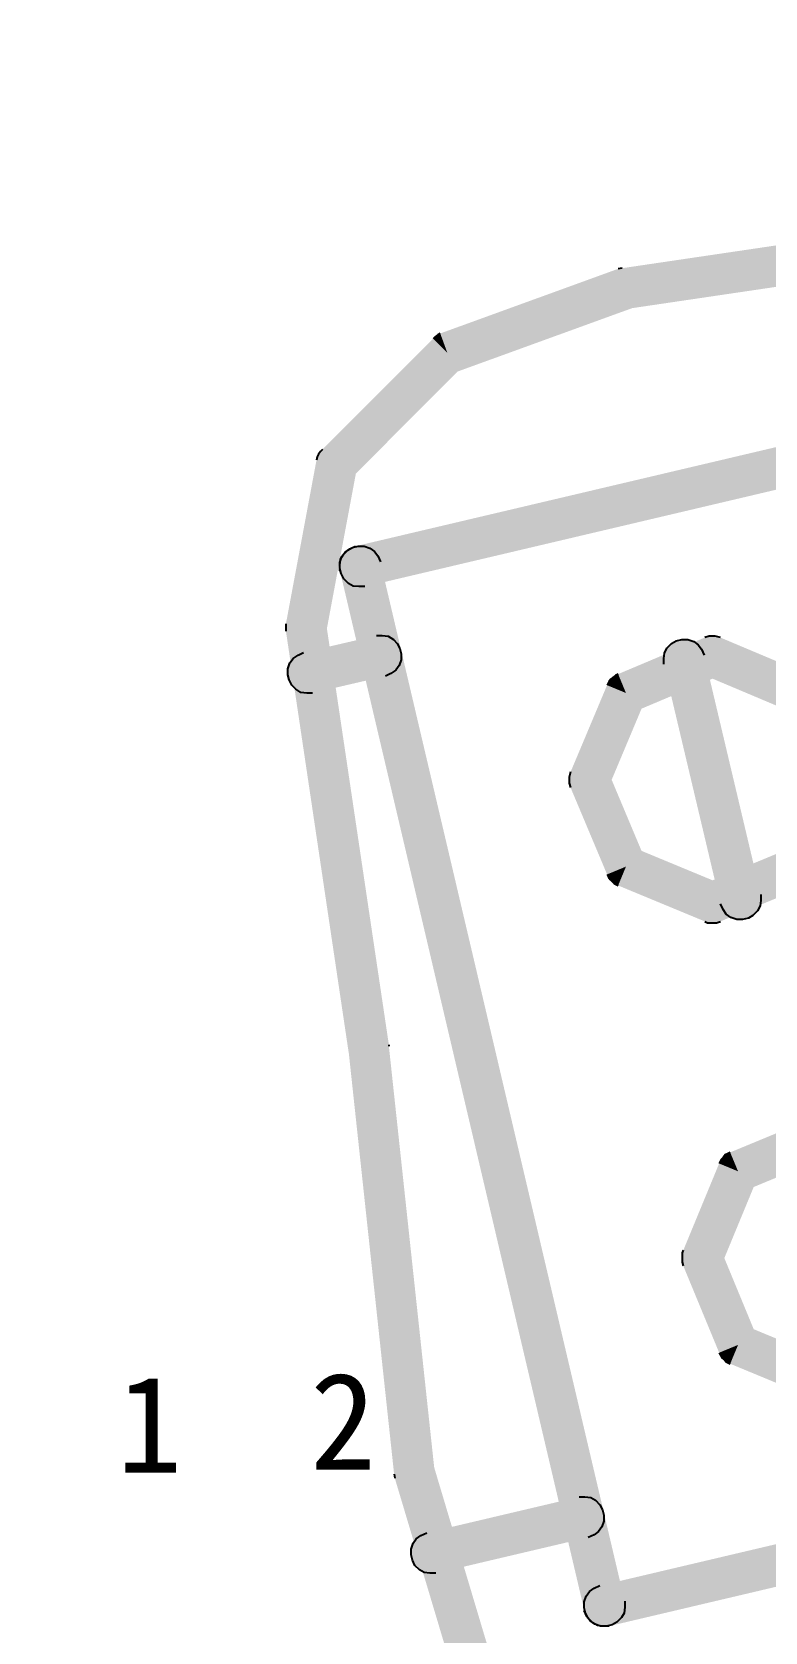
# Model space of a CAD drawing. Header units: millimetres. Extents: x -27384 to -11847, y 105622 to 113060.
# Drawn here: x -20699.94 to -20685.02, y 111385.9 to 111418.43 of the extents above; entities that cross this region are included whole.
import ezdxf

# ---------------------------------------------------------------- set-up
doc = ezdxf.new("R2010")
doc.units = ezdxf.units.MM
doc.linetypes.add('DASHDOT', pattern=[25.4, 12.7, -6.35, 0, -6.35])
doc.linetypes.add('HIDDEN', pattern=[9.524999999999999, 6.35, -3.175])
doc.layers.get('0').update_dxf_attribs({"color": 1, "linetype": 'DASHDOT'})
for name, color, linetype in [('01粗实线', 7, 'Continuous'), ('1', 4, 'Continuous'), ('3', 6, 'HIDDEN')]:
    doc.layers.add(name, color=color, linetype=linetype)
doc.styles.add('PDF SimSun', font='SimSun.ttf')

# ---------------------------------------------------------------- blocks, each defined once
blk = doc.blocks.new('G$CBD4B754B')
at = {"transparency": 33554559}
for points in [[(29.92410673157428, -48.11973887944532), (29.85746142968492, -47.70814921282818), (29.79154849374754, -47.29655954621103), (25.39076147114611, -47.94690051410362), (25.45667440707984, -48.35849018072076), (25.52331970896921, -48.77007984733791)], [(25.60314759804896, -48.75689726015116), (25.45667440707984, -48.35849018072076), (25.31093358206999, -47.96008310129127), (21.69231339923135, -49.27394762426502), (21.8380542242412, -49.67235470369451), (21.9837950492547, -50.07076178312491)], [(22.13026824022018, -49.96456871967439), (21.8380542242412, -49.67235470369451), (21.54657257421786, -49.38014068771554), (19.29308253119234, -51.63656019456175), (19.58456418121568, -51.92877421054072), (19.87677819719465, -52.22098822651969)], [(21.8380542242412, -49.67235470369451), (21.69231339923135, -49.27394762426502), (21.63958305048072, -49.30104516459323), (21.58612033577811, -49.34059292615439), (21.54657257421786, -49.38014068771554)], [(19.58456418121568, -51.92877421054072), (19.29308253119234, -51.63656019456175), (19.25353476962846, -51.67684032207762), (19.21398700806822, -51.72957067082552), (19.18688946773909, -51.78303338552905), (19.17370688055234, -51.8489463214637)], [(19.96905630750189, -53.600765685429), (20.06206678376839, -54.01235535204614), (20.15507726003125, -54.42394501866329), (28.89000600334475, -52.36672905153227), (28.79772789303752, -51.95513938491513), (28.70471741677466, -51.54354971829798)], [(19.99615384783101, -52.00860209961775), (19.58456418121568, -51.92877421054072), (19.17370688055234, -51.8489463214637), (18.55119581894178, -55.18047905000731), (18.96205311960512, -55.26030693908433), (19.37291042026845, -55.34013482816135)], [(20.06206678376839, -54.01235535204614), (19.65120948310505, -54.10536582830991), (19.65120948310505, -53.98599017767174), (19.6643920702918, -53.86661452703356), (19.71712241903879, -53.77360405076979), (19.81013289530529, -53.68059357450602), (19.90314337156815, -53.62786322575812), (20.02251902220451, -53.600765685429), (20.1418946728445, -53.600765685429), (20.26127032348086, -53.64104581294487), (20.35354843379173, -53.70695874887952), (20.4201937356811, -53.7999692251442), (20.47292408442809, -53.91934487578237)], [(20.06206678376839, -54.01235535204614), (20.15507726003125, -54.42394501866329), (20.03570160939489, -54.42394501866329), (19.9163259587549, -54.41076243147654), (19.82331548249203, -54.35729971677301), (19.73103737218116, -54.26502160646396), (19.67757465747854, -54.15882854301344), (19.65120948310505, -54.05263547956201), (19.65120948310505, -53.93252746296912), (19.69075724466529, -53.81315181233094), (19.75740254655466, -53.72087370202189), (19.84968065686553, -53.65422840013161), (19.96905630750189, -53.600765685429)], [(20.47292408442809, -53.91934487578237), (20.06206678376839, -54.01235535204614), (19.65120948310505, -54.10536582830991), (24.62177721857006, -75.24877094439125), (25.03263451922976, -75.15576046812748), (25.4434918198931, -75.06274999186371)], [(18.96205311960512, -55.26030693908433), (18.55119581894178, -55.18047905000731), (18.55119581894178, -55.24712435189758), (18.55119581894178, -55.32621987501989)], [(19.37291042026845, -55.19366163719496), (18.96205311960512, -55.26030693908433), (18.55119581894178, -55.32621987501989), (19.82331548249203, -63.87366293389732), (20.23417278315173, -63.80774999796176), (20.64503008381507, -63.74110469607149)], [(18.9085904049025, -55.76417471601053), (19.00160088116536, -56.17576438262859), (19.09461135743186, -56.58735404924573), (20.57911714788133, -56.24240968451795), (20.48610667161847, -55.83082001790081), (20.3938285613076, -55.41923035128366)], [(20.48610667161847, -55.83082001790081), (20.3938285613076, -55.41923035128366), (20.51247184599197, -55.41923035128366), (20.63184749662832, -55.43241293847041), (20.73804056008157, -55.49905824036068), (20.81786844915769, -55.57888612943771), (20.87059879790468, -55.68507919288913), (20.89696397227817, -55.79127225633965), (20.89696397227817, -55.91064790697783), (20.85741621071793, -56.030023557616), (20.79077090882856, -56.12303403387978), (20.68531021133094, -56.18894696981533), (20.57911714788133, -56.24240968451795)], [(27.39231762570853, -56.2292270973312), (27.23339421350829, -55.84400260508755), (27.07447080131169, -55.45951047879953), (25.31093358206999, -56.20212955700208), (25.47058936022222, -56.58735404924573), (25.62951277242246, -56.97257854148847)], [(26.64969854750598, -55.91064790697783), (26.23884124684264, -56.0036583832416), (26.23884124684264, -55.88428273260433), (26.25202383403303, -55.77808966915291), (26.30548654873564, -55.67189660570148), (26.39849702499851, -55.57888612943771), (26.49077513530574, -55.52542341473509), (26.61015078594573, -55.49905824036068), (26.72952643658209, -55.49905824036068), (26.84890208722209, -55.53860600192183), (26.94191256348495, -55.60525130381211), (27.00782549942232, -55.69826178007588), (27.06055584816932, -55.81763743071406)], [(27.23339421350829, -55.84400260508755), (27.39231762570853, -55.45951047879953), (27.33958727696154, -55.44559552565806), (27.28612456225892, -55.43241293847041), (27.22021162632154, -55.43241293847041), (27.16674891161892, -55.43241293847041), (27.07447080131169, -55.45951047879953)], [(28.83727565459776, -56.97257854148847), (28.996199066798, -56.58735404924573), (29.15512247899824, -56.20212955700208), (27.39231762570853, -55.45951047879953), (27.23339421350829, -55.84400260508755), (27.07447080131169, -56.2292270973312)], [(19.00160088116536, -56.17576438262859), (19.09461135743186, -56.58735404924573), (18.97523570679186, -56.58735404924573), (18.85586005615551, -56.57417146205808), (18.74966699270226, -56.50752616016871), (18.67057146958177, -56.4284306370464), (18.61710875487915, -56.32223757359498), (18.59074358050566, -56.21604451014446), (18.59074358050566, -56.09666885950628), (18.6302913420659, -55.97656084291339), (18.69693664395527, -55.88428273260433), (18.80312970740488, -55.81763743071406), (18.9085904049025, -55.76417471601053)], [(27.06055584816932, -55.81763743071406), (26.64969854750598, -55.91064790697783), (26.23884124684264, -56.0036583832416), (27.39231762570853, -60.87462434884856), (27.80317492637187, -60.78161387258478), (28.2140322270352, -60.6886033963201)], [(25.47058936022222, -56.58735404924573), (25.31093358206999, -56.20212955700208), (25.25820323331936, -56.2292270973312), (25.20547288457237, -56.26877485889236), (25.1651927570565, -56.30832262045351), (25.12564499549626, -56.34860274796938), (25.08609723393602, -56.4284306370464)], [(25.85434912055644, -56.74700982739978), (25.47058936022222, -56.58735404924573), (25.08609723393602, -56.4284306370464), (24.34347815573346, -58.19343258819845), (24.72797028201967, -58.35235600039687), (25.11246240830951, -58.51201177855091)], [(24.72797028201967, -58.35235600039687), (24.34347815573346, -58.19343258819845), (24.33029556854308, -58.24616293694635), (24.31711298135633, -58.29962565164897), (24.31711298135633, -58.36627095353924), (24.31711298135633, -58.41900130228714), (24.34347815573346, -58.51201177855091)], [(25.11246240830951, -58.19343258819845), (24.72797028201967, -58.35235600039687), (24.34347815573346, -58.51201177855091), (25.08609723393602, -60.27701372970296), (25.47058936022222, -60.11809031750363), (25.85434912055644, -59.95843453935049)], [(25.62951277242246, -59.73286582526089), (25.47058936022222, -60.11809031750363), (25.31093358206999, -60.50258244379256), (27.07447080131169, -61.23275130076308), (27.23339421350829, -60.84752680851943), (27.39231762570853, -60.46303468223141)], [(27.07447080131169, -60.46303468223141), (27.23339421350829, -60.84752680851943), (27.39231762570853, -61.23275130076308), (29.15512247899824, -60.50258244379256), (28.996199066798, -60.11809031750363), (28.83727565459776, -59.73286582526089)], [(25.47058936022222, -60.11809031750363), (25.08609723393602, -60.27701372970296), (25.11246240830951, -60.33047644440649), (25.15201016986975, -60.38320679315439), (25.19155793143, -60.42348692067026), (25.23183805894587, -60.46303468223141), (25.31093358206999, -60.50258244379256)], [(27.23339421350829, -60.84752680851943), (27.07447080131169, -61.23275130076308), (27.12720115005868, -61.25911647513658), (27.19311408599242, -61.25911647513658), (27.24657680069868, -61.25911647513658), (27.31248973663241, -61.25911647513658), (27.39231762570853, -61.23275130076308)], [(27.80317492637187, -60.78161387258478), (28.2140322270352, -60.6886033963201), (28.2140322270352, -60.80797904695828), (28.20084963984846, -60.91417211040971), (28.14811929109783, -61.02036517386023), (28.05510881483497, -61.11337565012491), (27.9620983385721, -61.16610599887281), (27.84272268793211, -61.19320353920193), (27.72334703729575, -61.19320353920193), (27.60470375261139, -61.15292341168606), (27.51169327634852, -61.0870104757505), (27.44504797445552, -60.99399999948673), (27.39231762570853, -60.87462434884856)], [(20.64503008381507, -63.76746987044589), (20.23417278315173, -63.80774999796176), (19.82331548249203, -63.84729775952292), (20.75122314726832, -72.47456870747737), (21.16208044792802, -72.43502094591622), (21.57293774859136, -72.39474081840035)], [(29.67217284311118, -65.9711590285442), (29.51324943091095, -65.58593453630056), (29.35432601871071, -65.20144241001253), (27.59078879946901, -65.93087890102834), (27.75044457762488, -66.31610339327108), (27.90936798982148, -66.70132788551473)], [(27.75044457762488, -66.31610339327108), (27.59078879946901, -65.93087890102834), (27.53805845072202, -65.95797644135655), (27.48532810197139, -65.98434161573095), (27.44504797445552, -66.03707196447886), (27.40550021289528, -66.07735209199473), (27.36595245133503, -66.15717998107175)], [(28.13493670391108, -66.47575917142512), (27.75044457762488, -66.31610339327108), (27.36595245133503, -66.15717998107175), (26.63651596031923, -67.9221819322238), (27.02100808660907, -68.08110534442312), (27.40550021289528, -68.24076112257717)], [(27.02100808660907, -68.08110534442312), (26.63651596031923, -67.9221819322238), (26.61015078594573, -67.9749122809717), (26.61015078594573, -68.04155758286197), (26.61015078594573, -68.09502029756459), (26.61015078594573, -68.16093323350015), (26.63651596031923, -68.24076112257717)], [(27.40550021289528, -67.9221819322238), (27.02100808660907, -68.08110534442312), (26.63651596031923, -68.24076112257717), (27.36595245133503, -70.00576307372921), (27.75044457762488, -69.84683966152988), (28.13493670391108, -69.68718388337584)], [(27.90936798982148, -69.46161516928714), (27.75044457762488, -69.84683966152988), (27.59078879946901, -70.23133178781791), (29.35432601871071, -70.96150064478843), (29.51324943091095, -70.57627615254569), (29.67217284311118, -70.19178402625676)], [(27.75044457762488, -69.84683966152988), (27.36595245133503, -70.00576307372921), (27.39231762570853, -70.05922578843183), (27.41868280008202, -70.11195613717973), (27.47214551478464, -70.1522362646956), (27.51169327634852, -70.19178402625676), (27.59078879946901, -70.23133178781791)], [(21.55975516140461, -72.31564529527805), (21.16208044792802, -72.43502094591622), (20.76440573445507, -72.5543965965544), (21.85123681142795, -76.190593562309), (22.24891152490454, -76.07121791167083), (22.64658623838113, -75.95184226103265)], [(24.94035640892253, -74.74417080151034), (25.03263451922976, -75.15576046812748), (25.12564499549626, -75.56735013474463), (33.86130610476539, -73.51013416761361), (33.76829562850253, -73.09854450099647), (33.67528515223603, -72.68695483437932)], [(21.41401433639112, -73.66905757981294), (21.50702481265762, -74.08064724643009), (21.60003528892048, -74.49223691304724), (24.70160510764617, -73.76206805607671), (24.60859463138331, -73.35047838945957), (24.51558415511681, -72.93888872284242)], [(24.60859463138331, -73.35047838945957), (24.51558415511681, -72.93888872284242), (24.63495980575681, -72.93888872284242), (24.75433545639316, -72.95207131002917), (24.84734593265966, -73.0055340247327), (24.94035640892253, -73.09854450099647), (24.99308675766952, -73.2047375644479), (25.01945193204301, -73.31093062789841), (25.01945193204301, -73.43030627853659), (24.97990417048277, -73.54968192917477), (24.9132588685934, -73.64269240543854), (24.82098075828253, -73.7086053413741), (24.70160510764617, -73.76206805607671)], [(21.50702481265762, -74.08064724643009), (21.60003528892048, -74.49223691304724), (21.48065963828412, -74.49223691304724), (21.36128398764413, -74.47905432586049), (21.26827351138127, -74.42559161115696), (21.17526303511477, -74.33258113489319), (21.12253268636778, -74.22638807144267), (21.09616751199428, -74.12019500799124), (21.09616751199428, -74.00081935735307), (21.13571527355452, -73.88144370671489), (21.20236057544389, -73.78843323045112), (21.29463868575476, -73.72252029451556), (21.41401433639112, -73.66905757981294)], [(25.03263451922976, -75.15576046812748), (25.12564499549626, -75.56735013474463), (25.00626934485626, -75.56735013474463), (24.88689369421991, -75.55416754755788), (24.79461558390904, -75.50070483285526), (24.70160510764617, -75.40769435659058), (24.64814239294356, -75.30150129314006), (24.62177721857006, -75.19530822968864), (24.62177721857006, -75.07593257905046), (24.66205734608593, -74.95655692841228), (24.72797028201967, -74.86354645214851), (24.82098075828253, -74.79763351621295), (24.94035640892253, -74.74417080151034)], [(25.03263451922976, -75.15576046812748), (25.4434918198931, -75.06274999186371), (25.4434918198931, -75.18212564250189), (25.43030923270635, -75.30150129314006), (25.37757888395936, -75.39451176940383), (25.28456840769286, -75.4875222456676), (25.19155793143, -75.5402525944155), (25.07291464674563, -75.56735013474463), (24.95353899610927, -75.56735013474463), (24.83416334546928, -75.52707000722876), (24.74115286920642, -75.46115707129411), (24.67523993327268, -75.36814659502943), (24.62177721857006, -75.24877094439125)]]:
    blk.add_hatch(color=7, dxfattribs=at).paths.add_polyline_path(points, flags=16)
for p, q in [((25.39076147114611, -47.94690051410362), (25.31093358206999, -47.96008310129127)), ((20.64503008381507, -63.74110469607149), (20.64503008381507, -63.76746987044589)), ((20.75122314726832, -72.47456870747737), (20.76440573445507, -72.5543965965544))]:
    blk.add_line(p, q)
for points in [[(21.69231339923135, -49.27394762426502), (21.63958305048072, -49.30104516459323), (21.58612033577811, -49.34059292615439), (21.54657257421786, -49.38014068771554)], [(19.29308253119234, -51.63656019456175), (19.25353476962846, -51.67684032207762), (19.21398700806822, -51.72957067082552), (19.18688946773909, -51.78303338552905), (19.17370688055234, -51.8489463214637)], [(19.65120948310505, -54.10536582830991), (19.65120948310505, -53.98599017767174), (19.6643920702918, -53.86661452703356), (19.71712241903879, -53.77360405076979), (19.81013289530529, -53.68059357450602), (19.90314337156815, -53.62786322575812), (20.02251902220451, -53.600765685429), (20.1418946728445, -53.600765685429), (20.26127032348086, -53.64104581294487), (20.35354843379173, -53.70695874887952), (20.4201937356811, -53.7999692251442), (20.47292408442809, -53.91934487578237)], [(20.15507726003125, -54.42394501866329), (20.03570160939489, -54.42394501866329), (19.9163259587549, -54.41076243147654), (19.82331548249203, -54.35729971677301), (19.73103737218116, -54.26502160646396), (19.67757465747854, -54.15882854301344), (19.65120948310505, -54.05263547956201), (19.65120948310505, -53.93252746296912), (19.69075724466529, -53.81315181233094), (19.75740254655466, -53.72087370202189), (19.84968065686553, -53.65422840013161), (19.96905630750189, -53.600765685429)], [(18.55119581894178, -55.18047905000731), (18.55119581894178, -55.24712435189758), (18.55119581894178, -55.32621987501989)], [(20.3938285613076, -55.41923035128366), (20.51247184599197, -55.41923035128366), (20.63184749662832, -55.43241293847041), (20.73804056008157, -55.49905824036068), (20.81786844915769, -55.57888612943771), (20.87059879790468, -55.68507919288913), (20.89696397227817, -55.79127225633965), (20.89696397227817, -55.91064790697783), (20.85741621071793, -56.030023557616), (20.79077090882856, -56.12303403387978), (20.68531021133094, -56.18894696981533), (20.57911714788133, -56.24240968451795)], [(26.23884124684264, -56.0036583832416), (26.23884124684264, -55.88428273260433), (26.25202383403303, -55.77808966915291), (26.30548654873564, -55.67189660570148), (26.39849702499851, -55.57888612943771), (26.49077513530574, -55.52542341473509), (26.61015078594573, -55.49905824036068), (26.72952643658209, -55.49905824036068), (26.84890208722209, -55.53860600192183), (26.94191256348495, -55.60525130381211), (27.00782549942232, -55.69826178007588), (27.06055584816932, -55.81763743071406)], [(27.39231762570853, -55.45951047879953), (27.33958727696154, -55.44559552565806), (27.28612456225892, -55.43241293847041), (27.22021162632154, -55.43241293847041), (27.16674891161892, -55.43241293847041), (27.07447080131169, -55.45951047879953)], [(19.09461135743186, -56.58735404924573), (18.97523570679186, -56.58735404924573), (18.85586005615551, -56.57417146205808), (18.74966699270226, -56.50752616016871), (18.67057146958177, -56.4284306370464), (18.61710875487915, -56.32223757359498), (18.59074358050566, -56.21604451014446), (18.59074358050566, -56.09666885950628), (18.6302913420659, -55.97656084291339), (18.69693664395527, -55.88428273260433), (18.80312970740488, -55.81763743071406), (18.9085904049025, -55.76417471601053)], [(25.31093358206999, -56.20212955700208), (25.25820323331936, -56.2292270973312), (25.20547288457237, -56.26877485889236), (25.1651927570565, -56.30832262045351), (25.12564499549626, -56.34860274796938), (25.08609723393602, -56.4284306370464)], [(24.34347815573346, -58.19343258819845), (24.33029556854308, -58.24616293694635), (24.31711298135633, -58.29962565164897), (24.31711298135633, -58.36627095353924), (24.31711298135633, -58.41900130228714), (24.34347815573346, -58.51201177855091)], [(25.08609723393602, -60.27701372970296), (25.11246240830951, -60.33047644440649), (25.15201016986975, -60.38320679315439), (25.19155793143, -60.42348692067026), (25.23183805894587, -60.46303468223141), (25.31093358206999, -60.50258244379256)], [(28.2140322270352, -60.6886033963201), (28.2140322270352, -60.80797904695828), (28.20084963984846, -60.91417211040971), (28.14811929109783, -61.02036517386023), (28.05510881483497, -61.11337565012491), (27.9620983385721, -61.16610599887281), (27.84272268793211, -61.19320353920193), (27.72334703729575, -61.19320353920193), (27.60470375261139, -61.15292341168606), (27.51169327634852, -61.0870104757505), (27.44504797445552, -60.99399999948673), (27.39231762570853, -60.87462434884856)], [(27.07447080131169, -61.23275130076308), (27.12720115005868, -61.25911647513658), (27.19311408599242, -61.25911647513658), (27.24657680069868, -61.25911647513658), (27.31248973663241, -61.25911647513658), (27.39231762570853, -61.23275130076308)], [(27.59078879946901, -65.93087890102834), (27.53805845072202, -65.95797644135655), (27.48532810197139, -65.98434161573095), (27.44504797445552, -66.03707196447886), (27.40550021289528, -66.07735209199473), (27.36595245133503, -66.15717998107175)], [(26.63651596031923, -67.9221819322238), (26.61015078594573, -67.9749122809717), (26.61015078594573, -68.04155758286197), (26.61015078594573, -68.09502029756459), (26.61015078594573, -68.16093323350015), (26.63651596031923, -68.24076112257717)], [(27.36595245133503, -70.00576307372921), (27.39231762570853, -70.05922578843183), (27.41868280008202, -70.11195613717973), (27.47214551478464, -70.1522362646956), (27.51169327634852, -70.19178402625676), (27.59078879946901, -70.23133178781791)], [(24.51558415511681, -72.93888872284242), (24.63495980575681, -72.93888872284242), (24.75433545639316, -72.95207131002917), (24.84734593265966, -73.0055340247327), (24.94035640892253, -73.09854450099647), (24.99308675766952, -73.2047375644479), (25.01945193204301, -73.31093062789841), (25.01945193204301, -73.43030627853659), (24.97990417048277, -73.54968192917477), (24.9132588685934, -73.64269240543854), (24.82098075828253, -73.7086053413741), (24.70160510764617, -73.76206805607671)], [(21.60003528892048, -74.49223691304724), (21.48065963828412, -74.49223691304724), (21.36128398764413, -74.47905432586049), (21.26827351138127, -74.42559161115696), (21.17526303511477, -74.33258113489319), (21.12253268636778, -74.22638807144267), (21.09616751199428, -74.12019500799124), (21.09616751199428, -74.00081935735307), (21.13571527355452, -73.88144370671489), (21.20236057544389, -73.78843323045112), (21.29463868575476, -73.72252029451556), (21.41401433639112, -73.66905757981294)], [(25.12564499549626, -75.56735013474463), (25.00626934485626, -75.56735013474463), (24.88689369421991, -75.55416754755788), (24.79461558390904, -75.50070483285526), (24.70160510764617, -75.40769435659058), (24.64814239294356, -75.30150129314006), (24.62177721857006, -75.19530822968864), (24.62177721857006, -75.07593257905046), (24.66205734608593, -74.95655692841228), (24.72797028201967, -74.86354645214851), (24.82098075828253, -74.79763351621295), (24.94035640892253, -74.74417080151034)], [(25.4434918198931, -75.06274999186371), (25.4434918198931, -75.18212564250189), (25.43030923270635, -75.30150129314006), (25.37757888395936, -75.39451176940383), (25.28456840769286, -75.4875222456676), (25.19155793143, -75.5402525944155), (25.07291464674563, -75.56735013474463), (24.95353899610927, -75.56735013474463), (24.83416334546928, -75.52707000722876), (24.74115286920642, -75.46115707129411), (24.67523993327268, -75.36814659502943), (24.62177721857006, -75.24877094439125)]]:
    blk.add_lwpolyline(points)
for points in [[(25.45667440707984, -48.35849018072076), (25.39076147114611, -47.94690051410362), (25.31093358206999, -47.96008310129127)], [(20.23417278315173, -63.80774999796176), (20.64503008381507, -63.74110469607149), (20.64503008381507, -63.76746987044589)], [(21.16208044792802, -72.43502094591622), (20.75122314726832, -72.47456870747737), (20.76440573445507, -72.5543965965544)]]:
    blk.add_solid(points, dxfattribs=at)
at = {"style": 'PDF SimSun'}
for s, p in [('1', (15.10468092028896, -72.44819834789541)), ('2', (19.04114792752807, -72.38155054280105))]:
    blk.add_text(s, height=1.968306351161513, dxfattribs=at).set_placement(p)
blk = doc.blocks.new('G$C6C638B4C')
blk.add_lwpolyline([(-1.818989403545856e-11, -2.91038304567337e-11), (639.9999999999891, -2.91038304567337e-11), (640.0000000000036, -600.0000000000146), (-7.275957614183426e-12, -600.0000000000291)], close=True)
at = {"layer": '1'}
blk.add_lwpolyline([(-20.00000000001455, 19.99999999995634), (659.9999999999745, 19.9999999999709), (659.9999999999854, -620.0000000000146), (-19.99999999999636, -620.0000000000437)], close=True, dxfattribs=at)
at = {"layer": '3'}
blk.add_lwpolyline([(19.99999999999272, -20.00000000004366), (620, -20.00000000004366), (619.9999999999927, -580.0000000000146), (19.99999999999636, -580.0000000000437)], close=True, dxfattribs=at)

msp = doc.modelspace()

# ---------------------------------------------------------------- linework, layer by layer
at = {"layer": '1', "lineweight": -3, "ltscale": 2, "extrusion": (-0.004685415688226654, -0.01745240643729067, 0.9998367168639969), "elevation": -761.7737618122727}
msp.add_lwpolyline([(-55762.41944096141, 102096.2621256225), (-45696.27557504938, 104799.1427234042), (-43767.03463448276, 97614.2094060799), (-53833.17850039472, 94911.32880829813)], close=True, dxfattribs=at)
at = {"layer": '1', "extrusion": (-0.004685415688226654, -0.01745240643729067, 0.9998367168639969), "const_width": 9.147440893432856, "elevation": -761.7737618122732}
msp.add_lwpolyline([(-53581.19831907854, 95088.87696726886), (-43888.4841354353, 97691.48720767391), (-45759.11024572644, 104658.1255271676), (-55451.82442936971, 102055.5152867626), (-53581.19831907854, 95088.87696726886)], dxfattribs=at)

# ---------------------------------------------------------------- block references
at = {"layer": '01粗实线', "lineweight": -3, "ltscale": 2, "extrusion": (-0.004685415688226654, -0.01745240643729066, 0.9998367168639969), "rotation": 15.03008309191162}
for name, p in [('G$C6C638B4C', (-49137.35744931624, 102439.593784045, -679.1051985372569)), ('G$CBD4B754B', (-48905.43956376155, 102283.3697723566, -679.105198537253))]:
    msp.add_blockref(name, p, dxfattribs=at)

doc.saveas('drawing.dxf')
